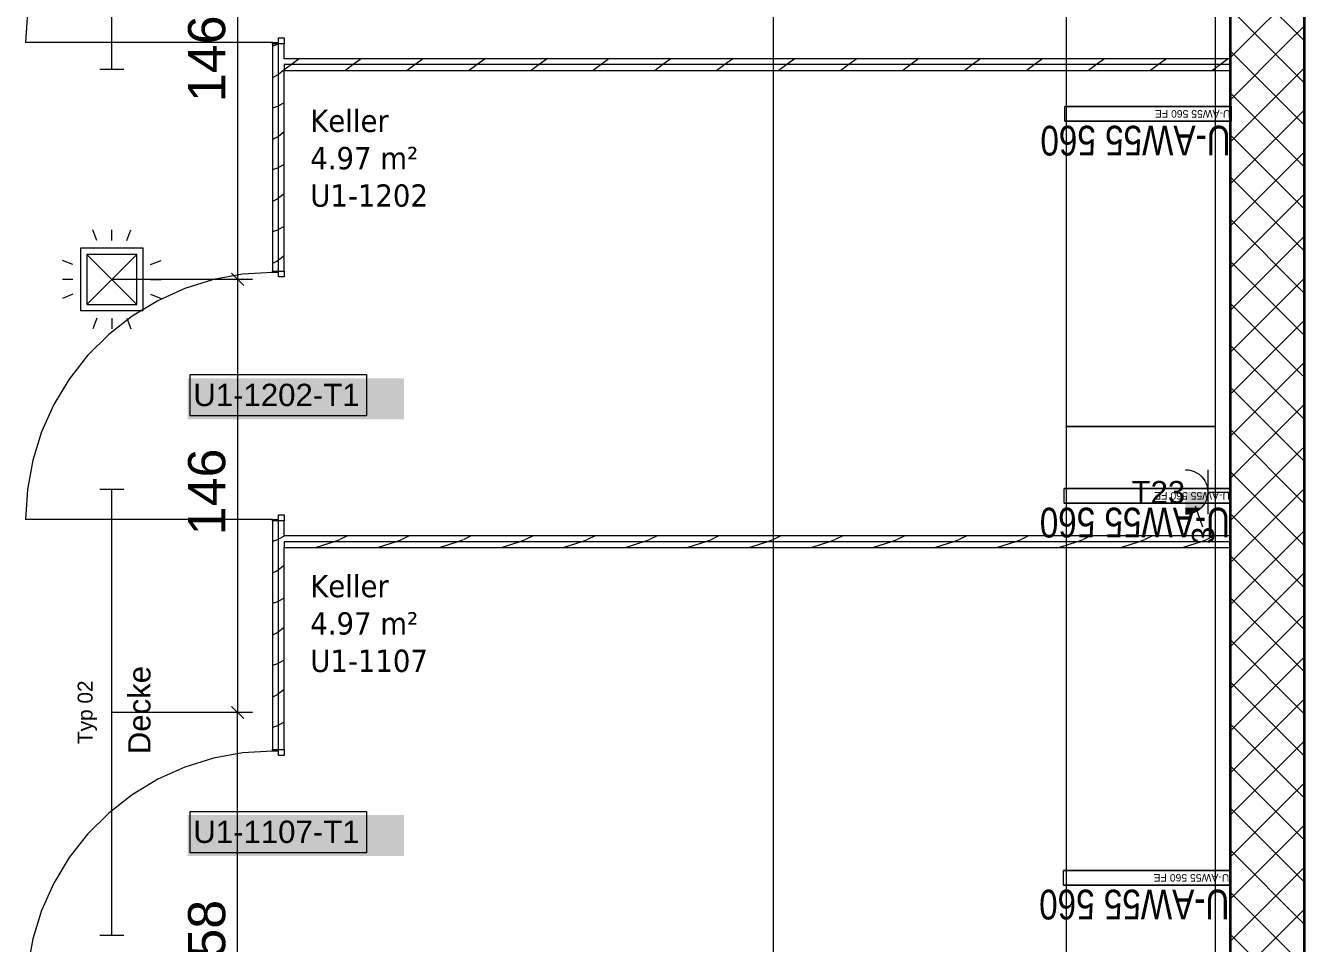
# Model space of a CAD drawing. Extents: x -1132 to 613, y -179 to 712.
# Drawn here: x -210.2 to -124.2, y 336.1 to 397.8 of the extents above; entities that cross this region are included whole.
import ezdxf
from ezdxf.lldxf.tags import DXFTag

# ---------------------------------------------------------------- set-up
doc = ezdxf.new("R2010")
doc.units = 0
doc.layers.get('0').update_dxf_attribs({"lineweight": 13})
for name, color, linetype, lineweight in [('A-AREA-____-IDEN', 7, 'Continuous', 5), ('A-DOOR-____-IDEN', 7, 'Continuous', 5), ('A-DOOR-FRAM-MCUT', 7, 'Continuous', 9), ('A-DOOR-OPNG-OTLN', 7, 'Continuous', 9), ('A-WALL-____-MCUT', 7, 'Continuous', 35), ('A-WALL-____-PATT', 7, 'Continuous', 35), ('A-WALL-FNSH-MCUT', 7, 'Continuous', 35), ('S-GRID-____-OTLN', 7, 'Continuous', 5)]:
    doc.layers.add(name, color=color, linetype=linetype, lineweight=lineweight)
for name, color, linetype, lineweight, true_color in [('EL01_VVV_Mass', 7, 'Continuous', 13, 0xb2b200), ('EL01_WAN_Kraft', 1, 'Continuous', 13, 0xff0000), ('EL01_WAN_Leuchten', 7, 'Continuous', 13, 0x0080ff), ('EL01_WAN_Leuchtentyp', 7, 'Continuous', 13, 0x0099ff), ('EL01_WAN_Licht', 7, 'Continuous', 13, 0x0080ff), ('EL01_WAN_Trassen', 40, 'Continuous', 13, 0xffbf00), ('EL01_WAN_Trassen Befestigung', 7, 'Continuous', 13, 0xb2b200)]:
    doc.layers.add(name, color=color, linetype=linetype, lineweight=lineweight, true_color=true_color)
doc.styles.get("Standard").update_dxf_attribs({"font": 'arial.ttf'})
tags = doc.linetypes.add('_Rasterlinie_', pattern=[0.375, 0.2, -0.05, 0.075, -0.05]).pattern_tags.tags
tags[10:11] = [DXFTag(74, 4), DXFTag(75, 0), DXFTag(340, '0'), DXFTag(46, 1.0), DXFTag(50, 0.0), DXFTag(44, 0.0), DXFTag(45, 0.0)]
tags[8:9] = [DXFTag(74, 4), DXFTag(75, 0), DXFTag(340, '0'), DXFTag(46, 1.0), DXFTag(50, 0.0), DXFTag(44, 0.0), DXFTag(45, 0.0)]
tags[6:7] = [DXFTag(74, 4), DXFTag(75, 0), DXFTag(340, '0'), DXFTag(46, 1.0), DXFTag(50, 0.0), DXFTag(44, 0.0), DXFTag(45, 0.0)]
tags[4:5] = [DXFTag(74, 4), DXFTag(75, 0), DXFTag(340, '0'), DXFTag(46, 1.0), DXFTag(50, 0.0), DXFTag(44, 0.0), DXFTag(45, 0.0)]

# ---------------------------------------------------------------- blocks, each defined once
blk = doc.blocks.new('Referenz-A0UNPDE96I', base_point=(-1115.886, -117.372))
at = {"layer": 'A-DOOR-____-IDEN', "color": 0, "linetype": 'Continuous', "ltscale": 0.13}
for p, q in [((-199.136, 374.365), (-187.296, 374.365)), ((-199.136, 371.585), (-199.136, 374.365)), ((-187.296, 374.365), (-187.296, 371.585)), ((-187.296, 371.585), (-199.136, 371.585)), ((-199.136, 344.99), (-187.296, 344.99)), ((-199.136, 342.21), (-199.136, 344.99)), ((-187.296, 344.99), (-187.296, 342.21)), ((-187.296, 342.21), (-199.136, 342.21))]:
    blk.add_line(p, q, dxfattribs=at)
at = {"layer": 'A-DOOR-____-IDEN', "color": 7, "linetype": 'Continuous', "ltscale": 0.13, "true_color": 0xffffff}
for points in [[(-199.311, 371.362), (-184.772, 371.362), (-199.311, 374.121)], [(-184.772, 371.362), (-199.311, 374.121), (-184.772, 374.121)], [(-199.311, 341.987), (-184.772, 341.987), (-199.311, 344.746)], [(-184.772, 341.987), (-199.311, 344.746), (-184.772, 344.746)]]:
    blk.add_solid(points, dxfattribs=at)
at = {"layer": 'A-DOOR-FRAM-MCUT', "color": 0, "linetype": 'Continuous', "ltscale": 0.13}
for p, q in [((-193.615, 396.703), (-193.215, 396.703)), ((-193.615, 396.603), (-193.615, 396.703)), ((-192.815, 396.603), (-193.615, 396.603)), ((-193.215, 397.003), (-192.815, 397.003)), ((-193.215, 396.703), (-193.215, 397.003)), ((-192.815, 397.003), (-192.815, 396.603)), ((-193.615, 381.328), (-192.815, 381.328)), ((-193.615, 381.228), (-193.615, 381.328)), ((-193.215, 381.228), (-193.615, 381.228)), ((-193.215, 380.928), (-193.215, 381.228)), ((-192.815, 381.328), (-192.815, 380.928)), ((-192.815, 380.928), (-193.215, 380.928)), ((-193.215, 364.928), (-192.815, 364.928)), ((-193.215, 364.628), (-193.215, 364.928)), ((-192.815, 364.928), (-192.815, 364.528)), ((-193.615, 364.628), (-193.215, 364.628)), ((-193.615, 364.528), (-193.615, 364.628)), ((-192.815, 364.528), (-193.615, 364.528)), ((-193.615, 349.153), (-192.815, 349.153)), ((-193.615, 349.053), (-193.615, 349.153)), ((-193.215, 349.053), (-193.615, 349.053)), ((-193.215, 348.753), (-193.215, 349.053)), ((-192.815, 348.753), (-193.215, 348.753)), ((-192.815, 349.153), (-192.815, 348.753))]:
    blk.add_line(p, q, dxfattribs=at)
at = {"layer": 'A-DOOR-OPNG-OTLN', "color": 0, "linetype": 'Continuous', "ltscale": 0.13}
for p, q in [((-210.094, 398.704), (-210.215, 396.703)), ((-193.615, 396.703), (-210.215, 396.703)), ((-195.616, 381.107), (-197.587, 380.746)), ((-193.615, 381.228), (-195.616, 381.107)), ((-199.501, 380.15), (-201.329, 379.327)), ((-197.587, 380.746), (-199.501, 380.15)), ((-201.329, 379.327), (-203.045, 378.29)), ((-203.045, 378.29), (-204.622, 377.054)), ((-204.622, 377.054), (-206.04, 375.636)), ((-206.04, 375.636), (-207.276, 374.058)), ((-207.276, 374.058), (-208.313, 372.343)), ((-208.313, 372.343), (-209.136, 370.515)), ((-209.136, 370.515), (-209.732, 368.601)), ((-209.732, 368.601), (-210.094, 366.629)), ((-210.094, 366.629), (-210.215, 364.628)), ((-193.615, 364.628), (-210.215, 364.628)), ((-197.587, 348.571), (-199.501, 347.975)), ((-195.616, 348.932), (-197.587, 348.571)), ((-193.615, 349.053), (-195.616, 348.932)), ((-199.501, 347.975), (-201.329, 347.152)), ((-201.329, 347.152), (-203.045, 346.115)), ((-203.045, 346.115), (-204.622, 344.879)), ((-204.622, 344.879), (-206.04, 343.461)), ((-206.04, 343.461), (-207.276, 341.883)), ((-207.276, 341.883), (-208.313, 340.168)), ((-208.313, 340.168), (-209.136, 338.34)), ((-209.136, 338.34), (-209.732, 336.426)), ((-209.732, 336.426), (-210.094, 334.454))]:
    blk.add_line(p, q, dxfattribs=at)
at = {"layer": 'A-WALL-____-MCUT', "color": 0, "linetype": 'Continuous', "ltscale": 0.35}
for p, q in [((-129.215, 427.278), (-129.215, 331.353)), ((-124.215, 289.378), (-124.215, 399.178))]:
    blk.add_line(p, q, dxfattribs=at)
at = {"layer": 'A-WALL-____-MCUT', "color": 0, "linetype": 'Continuous', "lineweight": 9, "ltscale": 0.13}
for p, q in [((-193.215, 381.328), (-193.215, 396.603)), ((-129.215, 395.203), (-192.815, 395.203)), ((-192.815, 395.203), (-192.815, 394.803)), ((-193.215, 349.153), (-193.215, 364.528)), ((-129.215, 363.128), (-192.815, 363.128)), ((-192.815, 363.128), (-192.815, 362.728))]:
    blk.add_line(p, q, dxfattribs=at)
at = {"layer": 'A-WALL-____-PATT', "color": 0, "linetype": 'Continuous', "lineweight": 9, "ltscale": 0.13}
for p, q in [((-124.215, 396.795), (-129.215, 401.795)), ((-128.202, 396.664), (-124.215, 400.651)), ((-126.911, 396.664), (-129.215, 398.967)), ((-125.374, 396.664), (-124.215, 397.823)), ((-193.275, 396.565), (-193.615, 396.452)), ((-193.227, 396.603), (-193.245, 396.594)), ((-129.215, 395.651), (-128.202, 396.664)), ((-129.215, 392.823), (-125.374, 396.664)), ((-124.215, 393.967), (-126.911, 396.664)), ((-191.807, 395.603), (-192.34, 395.203)), ((-187.642, 395.603), (-188.175, 395.203)), ((-183.477, 395.603), (-184.01, 395.203)), ((-179.312, 395.603), (-179.845, 395.203)), ((-175.147, 395.603), (-175.68, 395.203)), ((-170.982, 395.603), (-171.515, 395.203)), ((-166.817, 395.603), (-167.35, 395.203)), ((-162.652, 395.603), (-163.185, 395.203)), ((-158.487, 395.603), (-159.02, 395.203)), ((-154.322, 395.603), (-154.855, 395.203)), ((-150.157, 395.603), (-150.69, 395.203)), ((-145.992, 395.603), (-146.525, 395.203)), ((-141.827, 395.603), (-142.36, 395.203)), ((-137.662, 395.603), (-138.195, 395.203)), ((-133.497, 395.603), (-134.03, 395.203)), ((-129.332, 395.603), (-129.865, 395.203)), ((-124.215, 391.139), (-129.215, 396.139)), ((-192.815, 394.847), (-193.215, 394.547)), ((-192.34, 395.203), (-192.815, 394.847)), ((-188.175, 395.203), (-188.708, 394.803)), ((-184.01, 395.203), (-184.543, 394.803)), ((-179.845, 395.203), (-180.378, 394.803)), ((-175.68, 395.203), (-176.213, 394.803)), ((-171.515, 395.203), (-172.048, 394.803)), ((-167.35, 395.203), (-167.883, 394.803)), ((-163.185, 395.203), (-163.718, 394.803)), ((-159.02, 395.203), (-159.553, 394.803)), ((-154.855, 395.203), (-155.388, 394.803)), ((-150.69, 395.203), (-151.223, 394.803)), ((-146.525, 395.203), (-147.058, 394.803)), ((-142.36, 395.203), (-142.893, 394.803)), ((-138.195, 395.203), (-138.728, 394.803)), ((-134.03, 395.203), (-134.563, 394.803)), ((-129.865, 395.203), (-130.398, 394.803)), ((-129.215, 389.994), (-124.215, 394.994)), ((-193.245, 394.511), (-193.615, 394.327)), ((-193.215, 394.547), (-193.293, 394.489)), ((-124.215, 388.31), (-129.215, 393.31)), ((-193.275, 392.4), (-193.615, 392.287)), ((-193.215, 392.444), (-193.246, 392.429)), ((-192.815, 392.644), (-193.215, 392.444)), ((-129.215, 387.166), (-124.215, 392.166)), ((-192.815, 390.682), (-193.215, 390.382)), ((-124.215, 385.482), (-129.215, 390.482)), ((-193.246, 390.346), (-193.615, 390.162)), ((-193.215, 390.382), (-193.292, 390.324)), ((-129.215, 384.338), (-124.215, 389.338)), ((-193.274, 388.236), (-193.615, 388.122)), ((-193.215, 388.279), (-193.246, 388.264)), ((-192.815, 388.479), (-193.215, 388.279)), ((-124.215, 382.653), (-129.215, 387.653)), ((-193.246, 386.181), (-193.615, 385.997)), ((-193.215, 386.217), (-193.292, 386.159)), ((-192.815, 386.517), (-193.215, 386.217)), ((-129.215, 381.509), (-124.215, 386.509)), ((-124.215, 379.825), (-129.215, 384.825)), ((-193.274, 384.071), (-193.615, 383.958)), ((-193.215, 384.114), (-193.246, 384.099)), ((-192.815, 384.314), (-193.215, 384.114)), ((-129.215, 378.681), (-124.215, 383.681)), ((-193.246, 382.016), (-193.615, 381.832)), ((-193.215, 382.052), (-193.291, 381.995)), ((-192.815, 382.352), (-193.215, 382.052)), ((-124.215, 376.996), (-129.215, 381.996)), ((-129.215, 375.852), (-124.215, 380.852)), ((-124.215, 374.168), (-129.215, 379.168)), ((-129.215, 373.024), (-124.215, 378.024)), ((-124.215, 371.34), (-129.215, 376.34)), ((-129.215, 370.195), (-124.215, 375.195)), ((-124.215, 368.511), (-129.215, 373.511)), ((-129.215, 367.367), (-124.215, 372.367)), ((-124.215, 365.683), (-129.215, 370.683)), ((-129.215, 364.539), (-124.215, 369.539)), ((-124.215, 362.854), (-129.215, 367.854)), ((-129.215, 361.71), (-124.215, 366.71)), ((-124.215, 360.026), (-129.215, 365.026)), ((-129.215, 358.882), (-124.215, 363.882)), ((-193.273, 363.248), (-193.615, 363.134)), ((-193.215, 363.29), (-193.247, 363.274)), ((-192.815, 363.49), (-193.215, 363.29)), ((-192.738, 363.528), (-192.815, 363.49)), ((-189.467, 363.128), (-190.667, 362.728)), ((-189.108, 363.248), (-189.467, 363.128)), ((-188.573, 363.528), (-189.082, 363.274)), ((-185.302, 363.128), (-186.502, 362.728)), ((-184.943, 363.248), (-185.302, 363.128)), ((-184.408, 363.528), (-184.917, 363.274)), ((-181.138, 363.128), (-182.338, 362.728)), ((-180.778, 363.248), (-181.138, 363.128)), ((-180.243, 363.528), (-180.752, 363.274)), ((-176.973, 363.128), (-178.173, 362.728)), ((-176.613, 363.248), (-176.973, 363.128)), ((-176.079, 363.528), (-176.587, 363.274)), ((-172.808, 363.128), (-174.008, 362.728)), ((-172.448, 363.248), (-172.808, 363.128)), ((-171.914, 363.528), (-172.422, 363.274)), ((-168.643, 363.128), (-169.843, 362.728)), ((-168.283, 363.249), (-168.643, 363.128)), ((-167.749, 363.528), (-168.257, 363.274)), ((-164.479, 363.128), (-165.679, 362.728)), ((-164.117, 363.249), (-164.479, 363.128)), ((-163.584, 363.528), (-164.093, 363.274)), ((-160.314, 363.128), (-161.514, 362.728)), ((-159.952, 363.249), (-160.314, 363.128)), ((-159.419, 363.528), (-159.928, 363.274)), ((-156.149, 363.128), (-157.349, 362.728)), ((-155.787, 363.249), (-156.149, 363.128)), ((-155.254, 363.528), (-155.763, 363.274)), ((-151.985, 363.128), (-153.185, 362.728)), ((-151.622, 363.249), (-151.985, 363.128)), ((-151.089, 363.528), (-151.598, 363.274)), ((-147.82, 363.128), (-149.02, 362.728)), ((-147.457, 363.249), (-147.82, 363.128)), ((-146.924, 363.528), (-147.433, 363.274)), ((-143.655, 363.128), (-144.855, 362.728)), ((-143.292, 363.249), (-143.655, 363.128)), ((-142.759, 363.528), (-143.268, 363.274)), ((-139.491, 363.128), (-140.691, 362.728)), ((-139.127, 363.249), (-139.491, 363.128)), ((-138.594, 363.528), (-139.103, 363.274)), ((-135.326, 363.128), (-136.526, 362.728)), ((-134.962, 363.25), (-135.326, 363.128)), ((-134.429, 363.528), (-134.938, 363.274)), ((-131.161, 363.128), (-132.361, 362.728)), ((-130.797, 363.25), (-131.161, 363.128)), ((-130.265, 363.528), (-130.773, 363.274)), ((-124.215, 357.197), (-129.215, 362.197)), ((-193.215, 361.227), (-193.289, 361.172)), ((-192.815, 361.527), (-193.215, 361.227)), ((-193.247, 361.191), (-193.615, 361.008)), ((-129.215, 356.053), (-124.215, 361.053)), ((-193.273, 359.083), (-193.615, 358.969)), ((-193.215, 359.125), (-193.247, 359.109)), ((-192.815, 359.325), (-193.215, 359.125)), ((-124.215, 354.369), (-129.215, 359.369)), ((-129.215, 353.225), (-124.215, 358.225)), ((-193.247, 357.026), (-193.615, 356.843)), ((-193.215, 357.062), (-193.288, 357.007)), ((-192.815, 357.362), (-193.215, 357.062)), ((-124.215, 351.541), (-129.215, 356.541)), ((-129.215, 350.396), (-124.215, 355.396)), ((-193.273, 354.918), (-193.615, 354.805)), ((-193.215, 354.96), (-193.247, 354.944)), ((-192.815, 355.16), (-193.215, 354.96)), ((-124.215, 348.712), (-129.215, 353.712)), ((-193.247, 352.861), (-193.615, 352.678)), ((-193.215, 352.897), (-193.288, 352.842)), ((-192.815, 353.197), (-193.215, 352.897)), ((-129.215, 347.568), (-124.215, 352.568)), ((-192.815, 350.995), (-193.215, 350.795)), ((-124.215, 345.884), (-129.215, 350.884)), ((-193.273, 350.754), (-193.615, 350.64)), ((-193.215, 350.795), (-193.247, 350.779)), ((-129.215, 344.74), (-124.215, 349.74)), ((-124.215, 343.055), (-129.215, 348.055)), ((-129.215, 341.911), (-124.215, 346.911)), ((-124.215, 340.227), (-129.215, 345.227)), ((-129.215, 339.083), (-124.215, 344.083)), ((-124.215, 337.398), (-129.215, 342.398)), ((-129.215, 336.254), (-124.215, 341.254)), ((-124.215, 334.57), (-129.215, 339.57)), ((-129.215, 333.426), (-124.215, 338.426)), ((-124.215, 331.742), (-129.215, 336.742))]:
    blk.add_line(p, q, dxfattribs=at)
at = {"layer": 'A-WALL-FNSH-MCUT', "color": 0, "linetype": 'Continuous', "lineweight": 9, "ltscale": 0.13}
for p, q in [((-193.615, 396.603), (-193.615, 381.328)), ((-192.815, 396.603), (-193.615, 396.603)), ((-192.815, 395.603), (-192.815, 396.603)), ((-129.215, 395.603), (-192.815, 395.603)), ((-192.815, 381.328), (-192.815, 394.803)), ((-192.815, 394.803), (-129.215, 394.803)), ((-193.615, 381.328), (-192.815, 381.328)), ((-193.615, 364.528), (-193.615, 349.153)), ((-192.815, 364.528), (-193.615, 364.528)), ((-192.815, 363.528), (-192.815, 364.528)), ((-129.215, 363.528), (-192.815, 363.528)), ((-192.815, 349.153), (-192.815, 362.728)), ((-192.815, 362.728), (-129.215, 362.728)), ((-193.615, 349.153), (-192.815, 349.153))]:
    blk.add_line(p, q, dxfattribs=at)
at = {"layer": 'S-GRID-____-OTLN', "color": 0, "linetype": '_Rasterlinie_', "ltscale": 0.13}
blk.add_line((-159.915, -113.603), (-159.915, 466.144), dxfattribs=at)
at = {"layer": 'A-AREA-____-IDEN', "color": 0, "linetype": 'Continuous', "ltscale": 0.13, "char_height": 1.5, "attachment_point": 1}
for s, insert in [('{\\W0.9;\\fVerdana;Keller}', (-191.072, 392.18)), ('{\\W0.9;\\fVerdana;4.97 m²}', (-191.072, 389.666)), ('{\\W0.9;\\fVerdana;U1-1202}', (-191.072, 387.153)), ('{\\W0.9;\\fVerdana;Keller}', (-191.072, 360.896)), ('{\\W0.9;\\fVerdana;4.97 m²}', (-191.072, 358.382)), ('{\\W0.9;\\fVerdana;U1-1107}', (-191.072, 355.869))]:
    blk.add_mtext(s, dxfattribs=dict(at, insert=insert))
at = {"layer": 'A-DOOR-____-IDEN', "color": 0, "linetype": 'Continuous', "ltscale": 0.13, "char_height": 1.5, "attachment_point": 1}
for s, insert in [('{\\fArial;U1-1202-T1}', (-198.936, 373.746)), ('{\\fArial;U1-1107-T1}', (-198.936, 344.371))]:
    blk.add_mtext(s, dxfattribs=dict(at, insert=insert))
blk = doc.blocks.new('IfcObject-A0UNPDLN6I', base_point=(-141.681, 389.095))
at = {"layer": 'EL01_WAN_Trassen', "linetype": 'ByBlock', "lineweight": -2, "ltscale": 0.13}
for p, q in [((-140.329, 391.395), (-140.329, 392.395)), ((-140.329, 391.395), (-140.329, 392.395)), ((-129.129, 392.395), (-140.329, 392.395)), ((-140.329, 392.395), (-140.329, 392.395)), ((-140.329, 392.395), (-129.129, 392.395)), ((-129.129, 391.395), (-129.129, 392.395)), ((-129.129, 391.395), (-129.129, 392.395)), ((-129.129, 392.395), (-129.129, 392.395)), ((-129.129, 391.395), (-140.329, 391.395)), ((-140.329, 391.395), (-140.329, 391.395)), ((-140.329, 391.395), (-129.129, 391.395)), ((-129.129, 391.395), (-129.129, 391.395))]:
    blk.add_line(p, q, dxfattribs=at)
at = {"layer": 'EL01_WAN_Trassen', "lineweight": -2, "attachment_point": 1, "rotation": 180}
for s, insert, char_height in [('{\\fArial;U-AW55 560 FE}', (-129.184, 391.645), 0.5), ('{\\W0.8;\\fArial;U-AW55 560}', (-129.175, 389.095), 2)]:
    blk.add_mtext(s, dxfattribs=dict(at, insert=insert, char_height=char_height))
blk = doc.blocks.new('IfcObject-A0UNPDPJ6I', base_point=(-141.765, 337.729))
at = {"layer": 'EL01_WAN_Trassen', "linetype": 'ByBlock', "lineweight": -2, "ltscale": 0.13}
for p, q in [((-140.413, 340.029), (-140.413, 341.029)), ((-140.413, 340.029), (-140.413, 341.029)), ((-129.213, 341.029), (-140.413, 341.029)), ((-140.413, 341.029), (-140.413, 341.029)), ((-140.413, 341.029), (-129.213, 341.029)), ((-129.213, 340.029), (-129.213, 341.029)), ((-129.213, 340.029), (-129.213, 341.029)), ((-129.213, 341.029), (-129.213, 341.029)), ((-129.213, 340.029), (-140.413, 340.029)), ((-140.413, 340.029), (-140.413, 340.029)), ((-140.413, 340.029), (-129.213, 340.029)), ((-129.213, 340.029), (-129.213, 340.029))]:
    blk.add_line(p, q, dxfattribs=at)
at = {"layer": 'EL01_WAN_Trassen', "lineweight": -2, "attachment_point": 1, "rotation": 180}
for s, insert, char_height in [('{\\fArial;U-AW55 560 FE}', (-129.268, 340.279), 0.5), ('{\\W0.8;\\fArial;U-AW55 560}', (-129.259, 337.729), 2)]:
    blk.add_mtext(s, dxfattribs=dict(at, insert=insert, char_height=char_height))
blk = doc.blocks.new('Kabelkanal-A0UNPDQX6I', base_point=(-140.213, 370.878))
at = {"color": 0, "linetype": 'ByBlock', "lineweight": -2, "ltscale": 0.13}
for p, q in [((-140.213, 370.878), (-140.213, 418.878)), ((-140.213, 418.878), (-130.213, 418.878)), ((-130.213, 418.878), (-130.213, 370.878)), ((-130.213, 370.878), (-140.213, 370.878))]:
    blk.add_line(p, q, dxfattribs=at)
blk = doc.blocks.new('Kabelkanal-A0UNPDRB6I', base_point=(-140.213, 310.878))
at = {"color": 0, "linetype": 'ByBlock', "lineweight": -2, "ltscale": 0.13}
for p, q in [((-140.213, 370.878), (-130.213, 370.878)), ((-140.213, 310.878), (-140.213, 370.878)), ((-130.213, 370.878), (-130.213, 310.878)), ((-130.213, 310.878), (-140.213, 310.878))]:
    blk.add_line(p, q, dxfattribs=at)
blk = doc.blocks.new('IfcObject-A0UNPDS76I', base_point=(-141.723, 363.412))
at = {"layer": 'EL01_WAN_Trassen', "linetype": 'ByBlock', "lineweight": -2, "ltscale": 0.13}
for p, q in [((-140.371, 365.712), (-140.371, 366.712)), ((-140.371, 365.712), (-140.371, 366.712)), ((-129.171, 366.712), (-140.371, 366.712)), ((-140.371, 366.712), (-140.371, 366.712)), ((-140.371, 366.712), (-129.171, 366.712)), ((-129.171, 365.712), (-129.171, 366.712)), ((-129.171, 365.712), (-129.171, 366.712)), ((-129.171, 366.712), (-129.171, 366.712)), ((-129.171, 365.712), (-140.371, 365.712)), ((-140.371, 365.712), (-140.371, 365.712)), ((-140.371, 365.712), (-129.171, 365.712)), ((-129.171, 365.712), (-129.171, 365.712))]:
    blk.add_line(p, q, dxfattribs=at)
at = {"layer": 'EL01_WAN_Trassen', "lineweight": -2, "attachment_point": 1, "rotation": 180}
for s, insert, char_height in [('{\\fArial;U-AW55 560 FE}', (-129.226, 365.962), 0.5), ('{\\W0.8;\\fArial;U-AW55 560}', (-129.217, 363.412), 2)]:
    blk.add_mtext(s, dxfattribs=dict(at, insert=insert, char_height=char_height))
blk = doc.blocks.new('Maß-A0UNPDWT6I', base_point=(-204.418, 380.35))
at = {"color": 0, "lineweight": -2}
for p, q in [((-195.541, 409.47), (-196.368, 410.297)), ((-194.954, 409.883), (-204.418, 409.883)), ((-195.954, 409.883), (-195.954, 380.763)), ((-195.541, 380.35), (-196.368, 381.177)), ((-194.954, 380.763), (-204.418, 380.763))]:
    blk.add_line(p, q, dxfattribs=at)
at = {"color": 0, "lineweight": -2, "insert": (-199.288, 392.682), "char_height": 2.5, "attachment_point": 1, "rotation": 90}
blk.add_mtext('{\\fArial;146}', dxfattribs=at)
blk = doc.blocks.new('LED-Langfeldleuchte 37W-A0UNPE8D6I', base_point=(-205.218, 336.643))
at = {"color": 0, "lineweight": -2}
for p, q in [((-203.618, 366.643), (-205.218, 366.643)), ((-204.418, 336.643), (-204.418, 366.643)), ((-203.618, 336.643), (-205.218, 336.643))]:
    blk.add_line(p, q, dxfattribs=at)
blk = doc.blocks.new('Absolute Höhe-A0UNPE8F6I', base_point=(-203.315, 348.835))
at = {"color": 0, "lineweight": -2, "insert": (-203.315, 348.835), "char_height": 1.5, "attachment_point": 1, "rotation": 90}
blk.add_mtext('{\\fArial;Decke}', dxfattribs=at)
blk = doc.blocks.new('Bemerkung 1-A0UNPE8H6I', base_point=(-206.712, 349.526))
at = {"color": 0, "lineweight": -2, "insert": (-206.712, 349.526), "char_height": 1, "attachment_point": 1, "rotation": 90}
blk.add_mtext('{\\fArial;Typ 02}', dxfattribs=at)
blk = doc.blocks.new('LED-Langfeldleuchte 37W-A0UNPEEX6I', base_point=(-205.218, 394.883))
at = {"color": 0, "lineweight": -2}
for p, q in [((-203.618, 424.883), (-205.218, 424.883)), ((-204.418, 394.883), (-204.418, 424.883)), ((-203.618, 394.883), (-205.218, 394.883))]:
    blk.add_line(p, q, dxfattribs=at)
blk = doc.blocks.new('Maß-A0UNPF4T6I', base_point=(-204.418, 351.23))
at = {"color": 0, "lineweight": -2}
for p, q in [((-195.541, 380.35), (-196.368, 381.177)), ((-194.954, 380.763), (-204.418, 380.763)), ((-195.954, 380.763), (-195.954, 351.643)), ((-195.541, 351.23), (-196.368, 352.057)), ((-194.954, 351.643), (-204.418, 351.643))]:
    blk.add_line(p, q, dxfattribs=at)
at = {"color": 0, "lineweight": -2, "insert": (-199.288, 363.562), "char_height": 2.5, "attachment_point": 1, "rotation": 90}
blk.add_mtext('{\\fArial;146}', dxfattribs=at)
blk = doc.blocks.new('Maß-A0UNPFDJ6I', base_point=(-204.418, 319.669))
at = {"color": 0, "lineweight": -2}
for p, q in [((-196.368, 352.057), (-195.541, 351.23)), ((-194.954, 351.643), (-204.418, 351.643)), ((-195.954, 320.083), (-195.954, 351.643)), ((-194.954, 320.083), (-201.998, 320.083)), ((-196.368, 320.496), (-195.541, 319.669))]:
    blk.add_line(p, q, dxfattribs=at)
at = {"color": 0, "lineweight": -2, "insert": (-199.288, 333.219), "char_height": 2.5, "attachment_point": 1, "rotation": 90}
blk.add_mtext('{\\fArial;158}', dxfattribs=at)
blk = doc.blocks.new('Steckdose T23_ AP_ 3-fach-A0UNPFLX6I', base_point=(-135.845, 362.969))
at = {"color": 0, "lineweight": -2}
for p, q in [((-132.213, 367.968), (-132.017, 367.955)), ((-132.017, 367.955), (-131.824, 367.917)), ((-131.824, 367.917), (-131.639, 367.854)), ((-131.639, 367.854), (-131.463, 367.767)), ((-131.463, 367.767), (-131.3, 367.658)), ((-131.3, 367.658), (-131.152, 367.529)), ((-131.152, 367.529), (-131.023, 367.381)), ((-131.023, 367.381), (-130.914, 367.218)), ((-130.713, 367.968), (-130.713, 364.968)), ((-130.914, 367.218), (-130.827, 367.042)), ((-130.827, 367.042), (-130.764, 366.857)), ((-130.764, 366.857), (-130.725, 366.664)), ((-130.725, 366.664), (-130.713, 366.468)), ((-130.713, 366.468), (-130.725, 366.273)), ((-130.713, 366.468), (-129.213, 366.468)), ((-131.566, 365.542), (-131.058, 364.126)), ((-131.023, 365.555), (-131.152, 365.408)), ((-130.914, 365.718), (-131.023, 365.555)), ((-130.827, 365.894), (-130.914, 365.718)), ((-130.764, 366.08), (-130.827, 365.894)), ((-130.725, 366.273), (-130.764, 366.08)), ((-132.017, 364.981), (-132.213, 364.968)), ((-131.824, 365.019), (-132.017, 364.981)), ((-131.639, 365.083), (-131.824, 365.019)), ((-131.463, 365.169), (-131.639, 365.083)), ((-131.3, 365.278), (-131.463, 365.169)), ((-131.152, 365.408), (-131.3, 365.278))]:
    blk.add_line(p, q, dxfattribs=at)
for points in [[(-130.764, 366.08), (-132.213, 366.08), (-130.713, 366.468)], [(-132.213, 366.08), (-130.713, 366.468), (-132.213, 366.468)], [(-130.914, 365.718), (-132.213, 365.718), (-130.764, 366.08)], [(-132.213, 365.718), (-130.764, 366.08), (-132.213, 366.08)], [(-131.152, 365.408), (-132.213, 365.408), (-130.914, 365.718)], [(-132.213, 365.408), (-130.914, 365.718), (-132.213, 365.718)], [(-131.463, 365.169), (-132.213, 365.169), (-131.152, 365.408)], [(-132.213, 365.169), (-131.152, 365.408), (-132.213, 365.408)], [(-131.824, 365.019), (-132.213, 365.019), (-131.463, 365.169)], [(-132.213, 365.019), (-131.463, 365.169), (-132.213, 365.169)], [(-132.213, 364.968), (-131.824, 365.019), (-132.213, 365.019)]]:
    blk.add_solid(points, dxfattribs=at)
at = {"color": 0, "lineweight": -2, "insert": (-135.845, 367.21), "char_height": 1.5, "attachment_point": 1}
blk.add_mtext('{\\fArial;T23}', dxfattribs=at)
at = {"color": 0, "lineweight": -2, "insert": (-131.782, 362.969), "char_height": 1.5, "attachment_point": 1, "rotation": 90}
blk.add_mtext('{\\fArial;3}', dxfattribs=at)
blk = doc.blocks.new('Bewegungsmelder UP-A0UNPFQ16I', base_point=(-207.74, 377.441))
at = {"color": 0, "lineweight": -2}
for p, q in [((-205.422, 383.378), (-205.694, 384.086)), ((-204.418, 383.378), (-204.418, 384.086)), ((-203.414, 383.378), (-203.142, 384.086)), ((-206.518, 382.863), (-206.518, 378.663)), ((-202.318, 382.863), (-206.518, 382.863)), ((-202.318, 378.663), (-202.318, 382.863)), ((-207.032, 381.767), (-207.74, 382.039)), ((-206.098, 382.443), (-206.098, 379.083)), ((-202.738, 382.443), (-206.098, 382.443)), ((-202.738, 379.083), (-206.098, 382.443)), ((-206.098, 379.083), (-202.738, 382.443)), ((-202.738, 379.083), (-202.738, 382.443)), ((-201.804, 381.767), (-201.096, 382.039)), ((-207.032, 380.763), (-207.74, 380.763)), ((-201.804, 380.763), (-201.096, 380.763)), ((-207.032, 379.76), (-207.74, 379.488)), ((-201.804, 379.76), (-201.096, 379.488)), ((-206.518, 378.663), (-202.318, 378.663)), ((-206.098, 379.083), (-202.738, 379.083)), ((-205.422, 378.149), (-205.694, 377.441)), ((-204.418, 378.149), (-204.418, 377.441)), ((-203.414, 378.149), (-203.142, 377.441))]:
    blk.add_line(p, q, dxfattribs=at)

msp = doc.modelspace()

# ---------------------------------------------------------------- block references
at = {"color": 9, "lineweight": 25, "ltscale": 0.25, "true_color": 0xc0c0c0}
msp.add_blockref('Referenz-A0UNPDE96I', (-1115.886, -117.372), dxfattribs=at)
at = {"layer": 'EL01_VVV_Mass', "linetype": 'Continuous', "ltscale": 0.13}
for name, p in [('Maß-A0UNPDWT6I', (-204.418, 380.35)), ('Maß-A0UNPF4T6I', (-204.418, 351.23)), ('Maß-A0UNPFDJ6I', (-204.418, 319.669))]:
    msp.add_blockref(name, p, dxfattribs=at)
at = {"layer": 'EL01_WAN_Kraft', "color": 1, "linetype": 'Continuous', "ltscale": 0.13, "true_color": 0xff0000}
msp.add_blockref('Steckdose T23_ AP_ 3-fach-A0UNPFLX6I', (-135.845, 362.969), dxfattribs=at)
at = {"layer": 'EL01_WAN_Leuchten', "ltscale": 0.13}
for name, p in [('LED-Langfeldleuchte 37W-A0UNPEEX6I', (-205.218, 394.883)), ('LED-Langfeldleuchte 37W-A0UNPE8D6I', (-205.218, 336.643)), ('Absolute Höhe-A0UNPE8F6I', (-203.315, 348.835))]:
    msp.add_blockref(name, p, dxfattribs=at)
at = {"layer": 'EL01_WAN_Leuchtentyp', "ltscale": 0.13}
msp.add_blockref('Bemerkung 1-A0UNPE8H6I', (-206.712, 349.526), dxfattribs=at)
at = {"layer": 'EL01_WAN_Licht', "linetype": 'Continuous', "ltscale": 0.13}
msp.add_blockref('Bewegungsmelder UP-A0UNPFQ16I', (-207.74, 377.441), dxfattribs=at)
at = {"layer": 'EL01_WAN_Trassen', "ltscale": 0.13}
for name, p in [('Kabelkanal-A0UNPDQX6I', (-140.213, 370.878)), ('Kabelkanal-A0UNPDRB6I', (-140.213, 310.878))]:
    msp.add_blockref(name, p, dxfattribs=at)
at = {"layer": 'EL01_WAN_Trassen Befestigung', "ltscale": 0.13}
for name, p in [('IfcObject-A0UNPDLN6I', (-141.681, 389.095)), ('IfcObject-A0UNPDS76I', (-141.723, 363.412)), ('IfcObject-A0UNPDPJ6I', (-141.765, 337.729))]:
    msp.add_blockref(name, p, dxfattribs=at)

doc.saveas('drawing.dxf')
